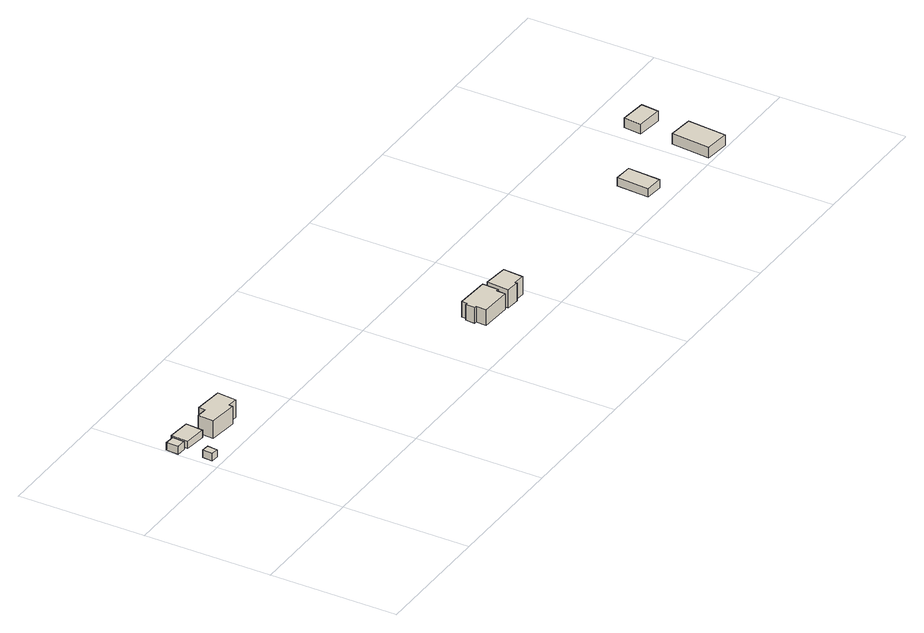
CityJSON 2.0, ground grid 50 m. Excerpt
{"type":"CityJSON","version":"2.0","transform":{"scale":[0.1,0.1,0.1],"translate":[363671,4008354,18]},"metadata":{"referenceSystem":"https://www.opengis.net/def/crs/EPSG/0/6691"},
"CityObjects":{
"building1":{"type":"Building","attributes":{"枝番":1,"利根川水系渡良瀬川洪水浸水想定区域（想定最大規模）.規模":"L2","利根川水系渡良瀬川洪水浸水想定区域（想定最大規模）.浸水ランク":"2","利根川水系渡良瀬川洪水浸水想定区域（想定最大規模）.浸水深":0.73,"利根川水系渡良瀬川洪水浸水想定区域（想定最大規模）.継続時間":7.5,"利根川水系利根川洪水浸水想定区域（計画規模）.規模":"L1","利根川水系利根川洪水浸水想定区域（計画規模）.浸水ランク":"3","利根川水系利根川洪水浸水想定区域（計画規模）.浸水深":3.13,"利根川水系利根川洪水浸水想定区域（想定最大規模）.規模":"L2","利根川水系利根川洪水浸水想定区域（想定最大規模）.浸水ランク":"3","利根川水系利根川洪水浸水想定区域（想定最大規模）.浸水深":4.62,"usage":"411","BuildingDetails.prefecture":"10","BuildingDetails.city":"10207","BuildingDetails.surveyYear":2016},"geometry":[{"type":"Solid","lod":"1","boundaries":[[[[0,1,2,3]],[[2,4,5,3]],[[1,6,4,2]],[[0,7,6,1]],[[3,5,7,0]],[[4,6,7,5]]]]}]},
"building2":{"type":"Building","attributes":{"枝番":1,"利根川水系渡良瀬川洪水浸水想定区域（想定最大規模）.規模":"L2","利根川水系渡良瀬川洪水浸水想定区域（想定最大規模）.浸水ランク":"2","利根川水系渡良瀬川洪水浸水想定区域（想定最大規模）.浸水深":0.83,"利根川水系渡良瀬川洪水浸水想定区域（想定最大規模）.継続時間":7.5,"利根川水系利根川洪水浸水想定区域（計画規模）.規模":"L1","利根川水系利根川洪水浸水想定区域（計画規模）.浸水ランク":"3","利根川水系利根川洪水浸水想定区域（計画規模）.浸水深":3.23,"利根川水系利根川洪水浸水想定区域（想定最大規模）.規模":"L2","利根川水系利根川洪水浸水想定区域（想定最大規模）.浸水ランク":"3","利根川水系利根川洪水浸水想定区域（想定最大規模）.浸水深":4.72,"measuredHeight":3.3,"BuildingDetails.prefecture":"10","BuildingDetails.city":"10207"},"geometry":[{"type":"Solid","lod":"1","boundaries":[[[[8,9,10,11]],[[10,12,13,11]],[[9,14,12,10]],[[8,15,14,9]],[[11,13,15,8]],[[12,14,15,13]]]]}]},
"building3":{"type":"Building","attributes":{"枝番":1,"利根川水系渡良瀬川洪水浸水想定区域（想定最大規模）.規模":"L2","利根川水系渡良瀬川洪水浸水想定区域（想定最大規模）.浸水ランク":"2","利根川水系渡良瀬川洪水浸水想定区域（想定最大規模）.浸水深":0.73,"利根川水系渡良瀬川洪水浸水想定区域（想定最大規模）.継続時間":7.7,"利根川水系利根川洪水浸水想定区域（計画規模）.規模":"L1","利根川水系利根川洪水浸水想定区域（計画規模）.浸水ランク":"3","利根川水系利根川洪水浸水想定区域（計画規模）.浸水深":3.13,"利根川水系利根川洪水浸水想定区域（想定最大規模）.規模":"L2","利根川水系利根川洪水浸水想定区域（想定最大規模）.浸水ランク":"3","利根川水系利根川洪水浸水想定区域（想定最大規模）.浸水深":4.62,"usage":"411","measuredHeight":3.3,"BuildingDetails.prefecture":"10","BuildingDetails.city":"10207","BuildingDetails.surveyYear":2016},"geometry":[{"type":"Solid","lod":"1","boundaries":[[[[16,17,18,19]],[[18,20,21,19]],[[17,22,20,18]],[[16,23,22,17]],[[19,21,23,16]],[[20,22,23,21]]]]}]},
"building4":{"type":"Building","attributes":{"枝番":1,"利根川水系渡良瀬川洪水浸水想定区域（想定最大規模）.規模":"L2","利根川水系渡良瀬川洪水浸水想定区域（想定最大規模）.浸水ランク":"2","利根川水系渡良瀬川洪水浸水想定区域（想定最大規模）.浸水深":0.73,"利根川水系渡良瀬川洪水浸水想定区域（想定最大規模）.継続時間":7.7,"利根川水系利根川洪水浸水想定区域（計画規模）.規模":"L1","利根川水系利根川洪水浸水想定区域（計画規模）.浸水ランク":"3","利根川水系利根川洪水浸水想定区域（計画規模）.浸水深":3.13,"利根川水系利根川洪水浸水想定区域（想定最大規模）.規模":"L2","利根川水系利根川洪水浸水想定区域（想定最大規模）.浸水ランク":"3","利根川水系利根川洪水浸水想定区域（想定最大規模）.浸水深":4.62,"usage":"411","measuredHeight":8.1,"BuildingDetails.prefecture":"10","BuildingDetails.city":"10207","BuildingDetails.surveyYear":2016},"geometry":[{"type":"Solid","lod":"1","boundaries":[[[[24,25,26,27,28,29,30,31]],[[30,32,33,31]],[[29,34,32,30]],[[28,35,34,29]],[[27,36,35,28]],[[26,37,36,27]],[[25,38,37,26]],[[24,39,38,25]],[[31,33,39,24]],[[32,34,35,36,37,38,39,33]]]]}]},
"building5":{"type":"Building","attributes":{"枝番":1,"利根川水系渡良瀬川洪水浸水想定区域（想定最大規模）.規模":"L2","利根川水系渡良瀬川洪水浸水想定区域（想定最大規模）.浸水ランク":"2","利根川水系渡良瀬川洪水浸水想定区域（想定最大規模）.浸水深":0.53,"利根川水系渡良瀬川洪水浸水想定区域（想定最大規模）.継続時間":6.9,"利根川水系利根川洪水浸水想定区域（計画規模）.規模":"L1","利根川水系利根川洪水浸水想定区域（計画規模）.浸水ランク":"2","利根川水系利根川洪水浸水想定区域（計画規模）.浸水深":2.93,"利根川水系利根川洪水浸水想定区域（想定最大規模）.規模":"L2","利根川水系利根川洪水浸水想定区域（想定最大規模）.浸水ランク":"3","利根川水系利根川洪水浸水想定区域（想定最大規模）.浸水深":4.42,"usage":"411","measuredHeight":7.7,"BuildingDetails.prefecture":"10","BuildingDetails.city":"10207","BuildingDetails.surveyYear":2016},"geometry":[{"type":"Solid","lod":"1","boundaries":[[[[40,41,42,43,44,45,46,47,48,49]],[[48,50,51,49]],[[47,52,50,48]],[[46,53,52,47]],[[45,54,53,46]],[[44,55,54,45]],[[43,56,55,44]],[[42,57,56,43]],[[41,58,57,42]],[[40,59,58,41]],[[49,51,59,40]],[[50,52,53,54,55,56,57,58,59,51]]]]}]},
"building6":{"type":"Building","attributes":{"枝番":1,"利根川水系渡良瀬川洪水浸水想定区域（想定最大規模）.規模":"L2","利根川水系渡良瀬川洪水浸水想定区域（想定最大規模）.浸水ランク":"1","利根川水系渡良瀬川洪水浸水想定区域（想定最大規模）.浸水深":0.43,"利根川水系渡良瀬川洪水浸水想定区域（想定最大規模）.継続時間":6.9,"利根川水系利根川洪水浸水想定区域（計画規模）.規模":"L1","利根川水系利根川洪水浸水想定区域（計画規模）.浸水ランク":"2","利根川水系利根川洪水浸水想定区域（計画規模）.浸水深":2.83,"利根川水系利根川洪水浸水想定区域（想定最大規模）.規模":"L2","利根川水系利根川洪水浸水想定区域（想定最大規模）.浸水ランク":"3","利根川水系利根川洪水浸水想定区域（想定最大規模）.浸水深":4.32,"usage":"411","measuredHeight":8.9,"BuildingDetails.prefecture":"10","BuildingDetails.city":"10207","BuildingDetails.surveyYear":2016},"geometry":[{"type":"Solid","lod":"1","boundaries":[[[[60,61,62,63,64,65]],[[64,66,67,65]],[[63,68,66,64]],[[62,69,68,63]],[[61,70,69,62]],[[60,71,70,61]],[[65,67,71,60]],[[66,68,69,70,71,67]]]]}]},
"building7":{"type":"Building","attributes":{"枝番":1,"利根川水系渡良瀬川洪水浸水想定区域（想定最大規模）.規模":"L2","利根川水系渡良瀬川洪水浸水想定区域（想定最大規模）.浸水ランク":"1","利根川水系渡良瀬川洪水浸水想定区域（想定最大規模）.浸水深":0.33,"利根川水系渡良瀬川洪水浸水想定区域（想定最大規模）.継続時間":8.8,"利根川水系利根川洪水浸水想定区域（計画規模）.規模":"L1","利根川水系利根川洪水浸水想定区域（計画規模）.浸水ランク":"2","利根川水系利根川洪水浸水想定区域（計画規模）.浸水深":2.73,"利根川水系利根川洪水浸水想定区域（想定最大規模）.規模":"L2","利根川水系利根川洪水浸水想定区域（想定最大規模）.浸水ランク":"3","利根川水系利根川洪水浸水想定区域（想定最大規模）.浸水深":4.22,"measuredHeight":7.3,"BuildingDetails.prefecture":"10","BuildingDetails.city":"10207"},"geometry":[{"type":"Solid","lod":"1","boundaries":[[[[72,73,74,75]],[[74,76,77,75]],[[73,78,76,74]],[[72,79,78,73]],[[75,77,79,72]],[[76,78,79,77]]]]}]},
"building8":{"type":"Building","attributes":{"枝番":1,"利根川水系渡良瀬川洪水浸水想定区域（想定最大規模）.規模":"L2","利根川水系渡良瀬川洪水浸水想定区域（想定最大規模）.浸水ランク":"1","利根川水系渡良瀬川洪水浸水想定区域（想定最大規模）.浸水深":0.34,"利根川水系渡良瀬川洪水浸水想定区域（想定最大規模）.継続時間":5.1,"利根川水系利根川洪水浸水想定区域（計画規模）.規模":"L1","利根川水系利根川洪水浸水想定区域（計画規模）.浸水ランク":"2","利根川水系利根川洪水浸水想定区域（計画規模）.浸水深":2.74,"利根川水系利根川洪水浸水想定区域（想定最大規模）.規模":"L2","利根川水系利根川洪水浸水想定区域（想定最大規模）.浸水ランク":"3","利根川水系利根川洪水浸水想定区域（想定最大規模）.浸水深":4.22,"usage":"411","measuredHeight":5.2,"BuildingDetails.prefecture":"10","BuildingDetails.city":"10207","BuildingDetails.surveyYear":2016},"geometry":[{"type":"Solid","lod":"1","boundaries":[[[[80,81,82,83]],[[82,84,85,83]],[[81,86,84,82]],[[80,87,86,81]],[[83,85,87,80]],[[84,86,87,85]]]]}]},
"building9":{"type":"Building","attributes":{"枝番":1,"利根川水系渡良瀬川洪水浸水想定区域（想定最大規模）.規模":"L2","利根川水系渡良瀬川洪水浸水想定区域（想定最大規模）.浸水ランク":"1","利根川水系渡良瀬川洪水浸水想定区域（想定最大規模）.浸水深":0.43,"利根川水系渡良瀬川洪水浸水想定区域（想定最大規模）.継続時間":3.7,"利根川水系利根川洪水浸水想定区域（計画規模）.規模":"L1","利根川水系利根川洪水浸水想定区域（計画規模）.浸水ランク":"2","利根川水系利根川洪水浸水想定区域（計画規模）.浸水深":2.83,"利根川水系利根川洪水浸水想定区域（想定最大規模）.規模":"L2","利根川水系利根川洪水浸水想定区域（想定最大規模）.浸水ランク":"3","利根川水系利根川洪水浸水想定区域（想定最大規模）.浸水深":4.32,"usage":"411","measuredHeight":4.5,"BuildingDetails.prefecture":"10","BuildingDetails.city":"10207","BuildingDetails.surveyYear":2016},"geometry":[{"type":"Solid","lod":"1","boundaries":[[[[88,89,90,91]],[[90,92,93,91]],[[89,94,92,90]],[[88,95,94,89]],[[91,93,95,88]],[[92,94,95,93]]]]}]}
},
"vertices":[
[26,534,9],[30,575,9],[60,572,9],[56,531,9],[60,572,39],[56,531,39],[30,575,39],[26,534,39],
[7,659,7],[10,707,7],[49,704,7],[45,656,7],[49,704,38],[45,656,38],[10,707,38],[7,659,38],
[53,647,8],[58,715,8],[146,707,8],[140,639,8],[146,707,38],[140,639,38],[58,715,38],[53,647,38],
[153,604,7],[159,667,7],[199,663,7],[202,690,7],[316,680,7],[309,604,7],[269,608,7],[267,593,7],[269,608,79],[267,593,79],[309,604,79],[316,680,79],[202,690,79],[199,663,79],[159,667,79],[153,604,79],
[1241,149,9],[1243,190,9],[1233,190,9],[1235,226,9],[1243,226,9],[1244,248,9],[1377,241,9],[1374,178,9],[1364,178,9],[1362,143,9],[1364,178,73],[1362,143,73],[1374,178,73],[1377,241,73],[1244,248,73],[1243,226,73],[1235,226,73],[1233,190,73],[1243,190,73],[1241,149,73],
[1375,139,9],[1383,227,9],[1481,218,9],[1474,138,9],[1429,142,9],[1429,135,9],[1429,142,82],[1429,135,82],[1474,138,82],[1481,218,82],[1383,227,82],[1375,139,82],
[2220,71,12],[2229,199,12],[2299,195,12],[2290,66,12],[2299,195,46],[2290,66,46],[2229,199,46],[2220,71,46],
[2540,16,11],[2554,169,11],[2651,160,11],[2638,7,11],[2651,160,54],[2638,7,54],[2554,169,54],[2540,16,54],
[2552,292,13],[2559,362,13],[2661,352,13],[2654,282,13],[2661,352,53],[2654,282,53],[2559,362,53],[2552,292,53]
]}
